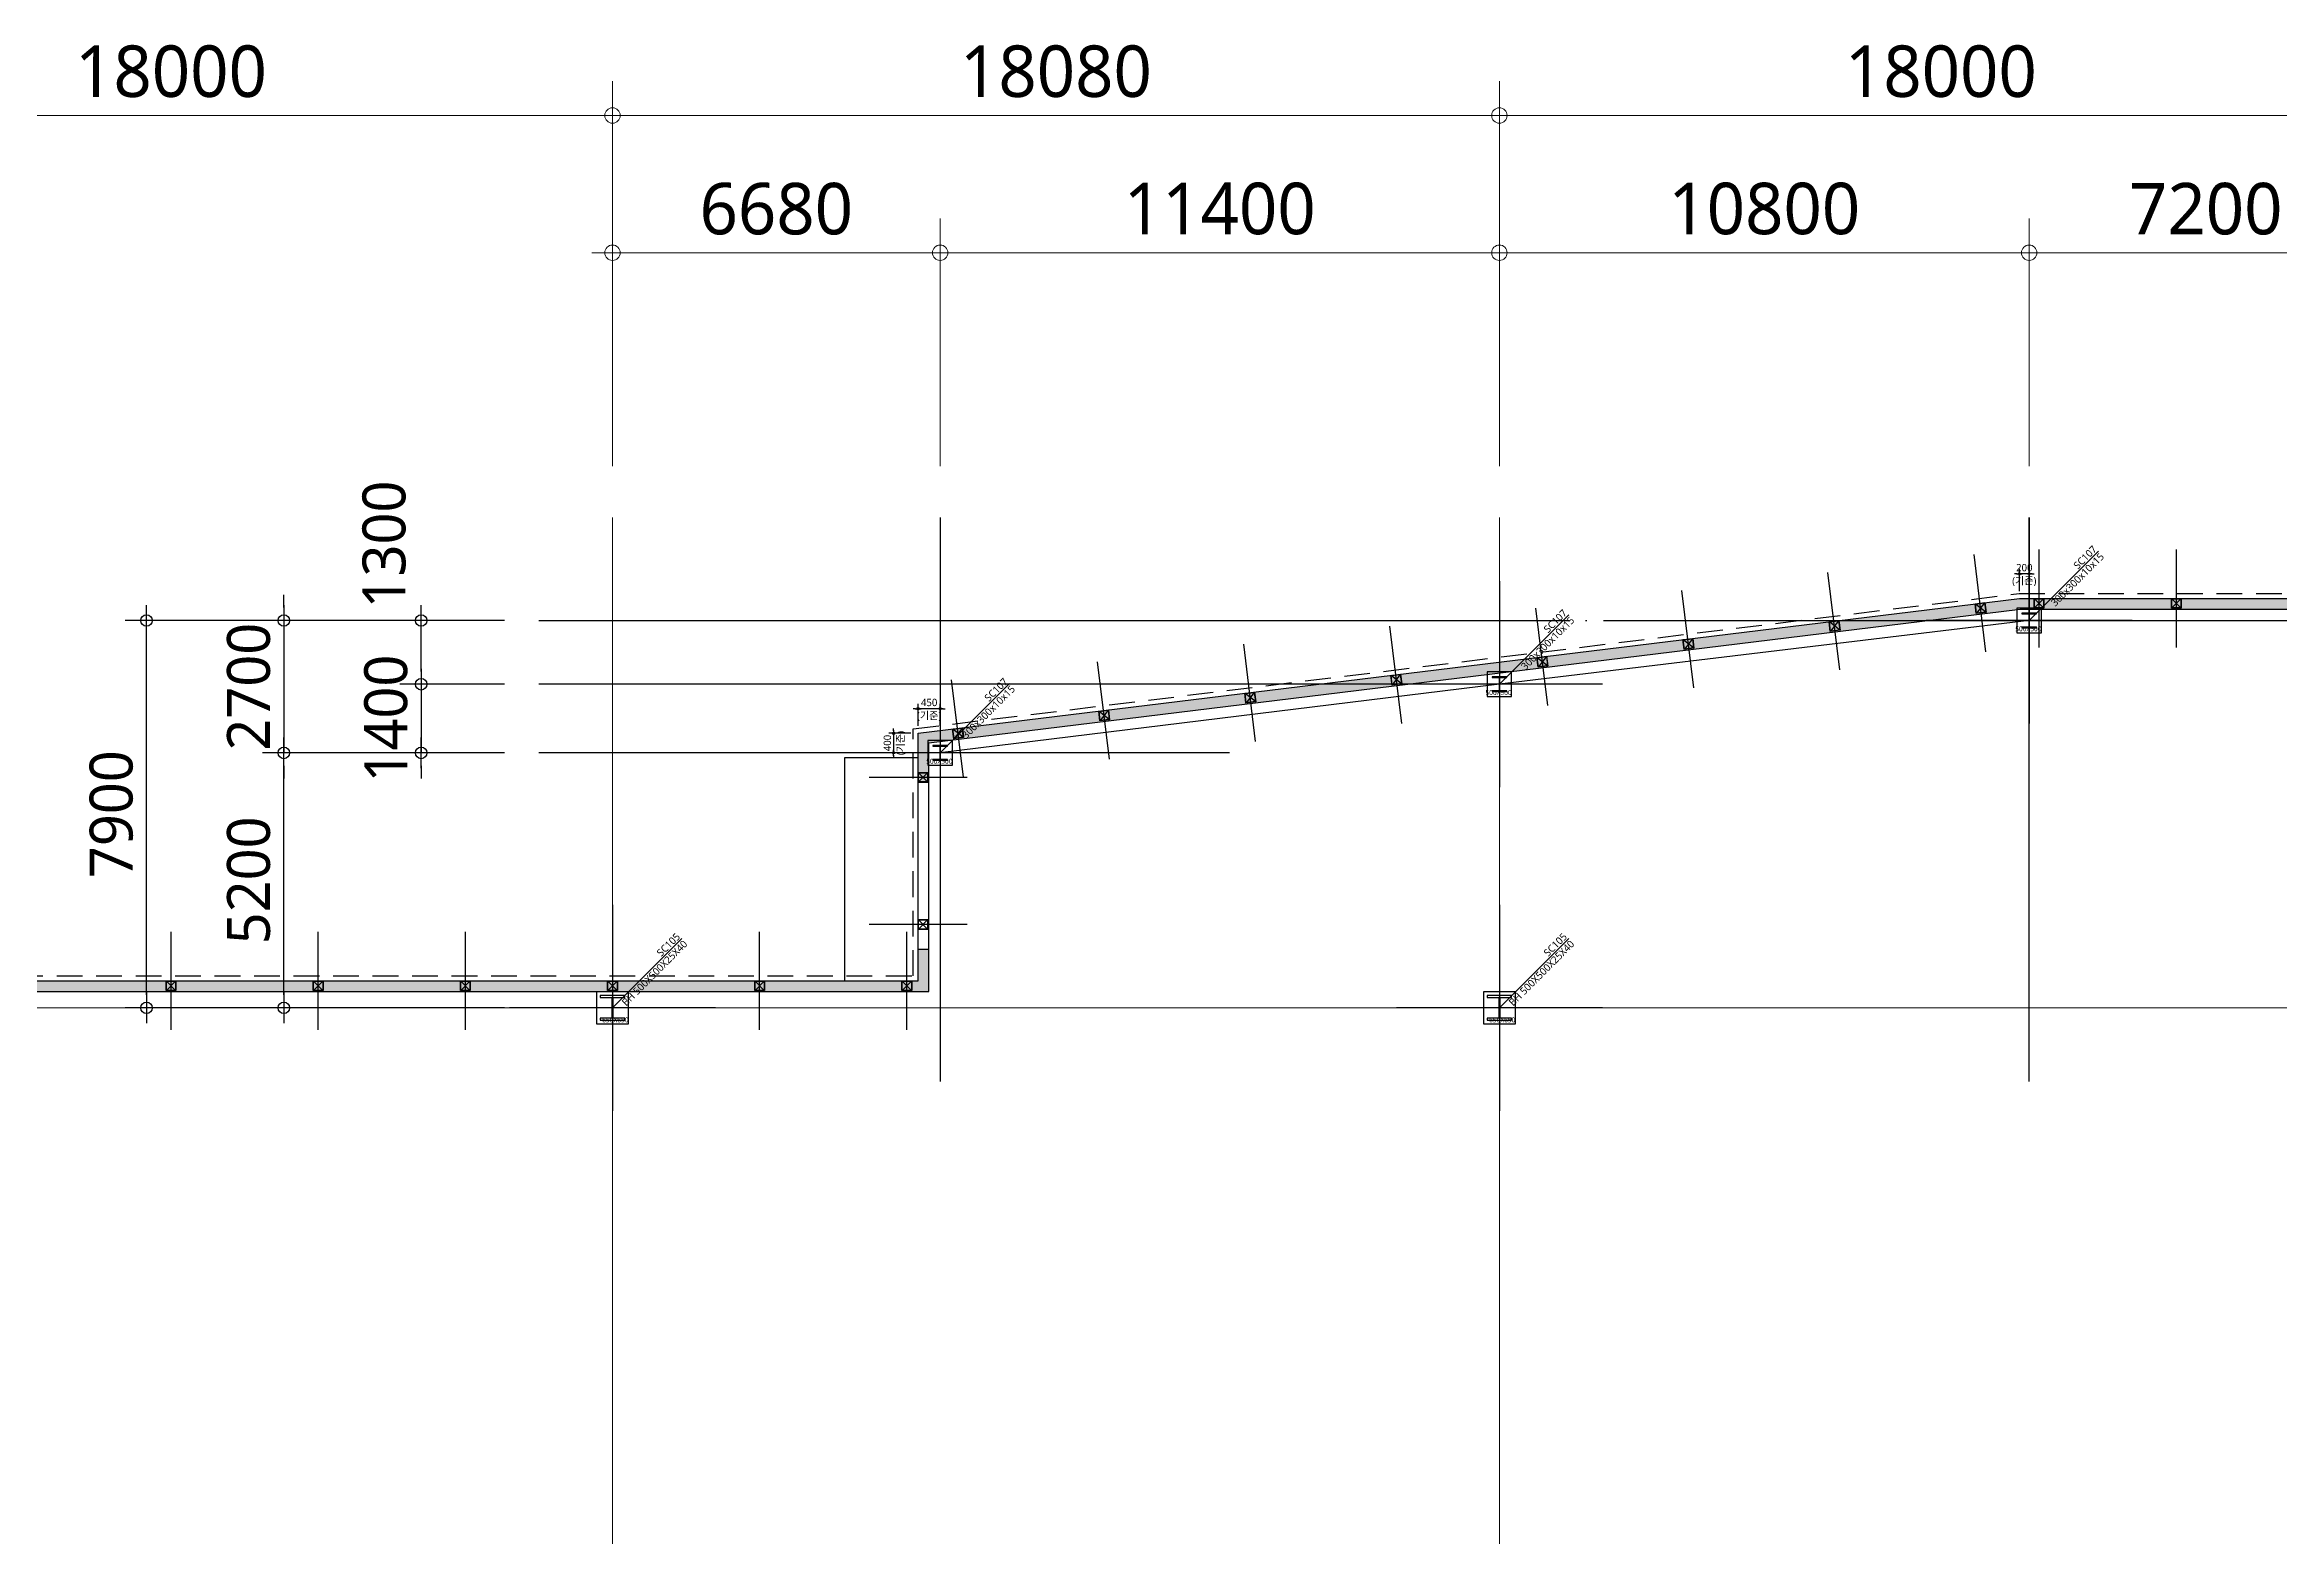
# Model space of a CAD drawing. Header units: millimetres. Extents: x -17369 to 294000, y -718917 to 220315.
# Drawn here: x 159775 to 205329, y 159964 to 190386 of the extents above; entities that cross this region are included whole.
import ezdxf
from ezdxf.enums import TextEntityAlignment as Align

# ---------------------------------------------------------------- set-up
doc = ezdxf.new("R2010")
doc.units = ezdxf.units.MM
doc.header["$LTSCALE"] = 350
doc.header["$PDMODE"] = 3
doc.header["$PDSIZE"] = 300
for name, pattern in [('CEN', [62, 60, -1, 0, -1]), ('X-200-S-COL$0$CEN', [62, 60, -1, 0, -1]), ('X-200-S-COL$0$HID', [2.3, 1.5, -0.8])]:
    doc.linetypes.add(name, pattern=pattern)
doc.layers.get('Defpoints').update_dxf_attribs({"color": 181})
for name, color, linetype in [('0_RC-SLAB', 7, 'Continuous'), ('CEN', 1, 'CEN'), ('Dims', 1, 'Continuous'), ('PD', 6, 'Continuous'), ('PERI-OUT', 9, 'Continuous'), ('Sol', 253, 'Continuous'), ('X-200-S-COL$0$Cen', 1, 'X-200-S-COL$0$CEN'), ('X-200-S-COL$0$CenA', 13, 'X-200-S-COL$0$CEN'), ('X-200-S-COL$0$CenB', 5, 'X-200-S-COL$0$CEN'), ('X-200-S-COL$0$H-Col', 3, 'Continuous'), ('X-200-S-COL$0$STUD', 4, 'Continuous')]:
    doc.layers.add(name, color=color, linetype=linetype)
doc.layers.add('DIM', color=1, linetype='Continuous', lineweight=5)
for name, color, linetype, plot in [('X-200-S-COL$0$DIM-def', 181, 'Continuous', False), ('X-200-S-COL$0$P-Line', 144, 'Continuous', False), ('X-200-S-COL$0$PERI-OUT', 17, 'Continuous', False), ('X-200-S-COL$0$S-NAME', 144, 'Continuous', False)]:
    doc.layers.add(name, color=color, linetype=linetype, plot=plot)
doc.styles.add('X-200-S-COL$0$맑은고딕', font='malgun.ttf')
doc.styles.add('맑은고딕', font='malgun.ttf')
doc.dimstyles.new('X-200-S-COL$0$DIM-DEF', dxfattribs={"dimscale": 50, "dimtxt": 3, "dimasz": 1, "dimexe": 2, "dimexo": 3, "dimgap": 1, "dimtad": 1, "dimdec": 0, "dimzin": 0, "dimdsep": 46, "dimtxsty": 'X-200-S-COL$0$맑은고딕', "dimblk1": 'X-200-S-COL$0$DIMDOT', "dimblk2": 'X-200-S-COL$0$DIMDOT', "dimsah": 1, "dimcen": 1, "dimdle": 2, "dimclrd": 181, "dimclre": 181, "dimclrt": 181, "dimadec": 0, "dimazin": 0, "dimtfac": 1, "dimtdec": 0, "dimtix": 1, "dimtmove": 2, "dimatfit": 3, "dimldrblk": 'X-200-S-COL$0$DIMDOT', "dimfxl": 1, "dimtolj": 1, "dimtzin": 0, "dimarcsym": 0})

# ---------------------------------------------------------------- blocks, each defined once
blk = doc.blocks.new('X-200-S-COL$0$1F GRID_231010')
at = {"layer": 'X-200-S-COL$0$Cen', "lineweight": 0}
for p, q in [((111900, 23300), (111900, -123050)), ((129980, 23300), (129980, -123050)), ((172950, 13300), (-22950, 13300))]:
    blk.add_line(p, q, dxfattribs=at)
at = {"layer": 'X-200-S-COL$0$CenA'}
for p, q in [((118580, 23300), (118580, 11800)), ((140780, 11800), (140780, 23300)), ((110400, 21200), (172950, 21200)), ((130980, 19900), (110400, 19900)), ((124480, 18500), (110400, 18500))]:
    blk.add_line(p, q, dxfattribs=at)
blk.add_lwpolyline([(140780, 21200), (129980, 19900), (118580, 18500)], dxfattribs=at)
blk = doc.blocks.new('X-200-S-COL$0$H-300x300x10x15')
at = {"color": 0, "linetype": 'ByBlock', "ltscale": 0.5}
blk.add_lwpolyline([(23, -135, -0.414214), (5, -117), (5, 117, -0.414214), (23, 135), (150, 135), (150, 150), (-150, 150), (-150, 135), (-23, 135, -0.414214), (-5, 117), (-5, -117, -0.414214), (-23, -135), (-150, -135), (-150, -150), (150, -150), (150, -135)], format="xyb", close=True, dxfattribs=at)
blk = doc.blocks.new('X-200-S-COL$0$BH-500x500x25x40')
at = {"color": 0, "linetype": 'ByBlock'}
for points in [[(-250, 210), (250, 210), (250, 250), (-250, 250)], [(-12.5, 210), (-12.5, -210), (12.5, -210), (12.5, 210)], [(-250, -250), (250, -250), (250, -210), (-250, -210)]]:
    blk.add_lwpolyline(points, close=True, dxfattribs=at)
blk = doc.blocks.new('X-200-S-COL$0$1F COLUMN_231010')
at = {"layer": 'X-200-S-COL$0$H-Col', "color": 0, "rotation": 180}
blk.add_blockref('X-200-S-COL$0$H-300x300x10x15', (200230, 178643), dxfattribs=at)
at = {"layer": 'X-200-S-COL$0$H-Col', "color": 0}
for name, p in [('X-200-S-COL$0$H-300x300x10x15', (189430, 177343)), ('X-200-S-COL$0$H-300x300x10x15', (178030, 175943)), ('X-200-S-COL$0$BH-500x500x25x40', (171350, 170743)), ('X-200-S-COL$0$BH-500x500x25x40', (189430, 170743))]:
    blk.add_blockref(name, p, dxfattribs=at)
blk = doc.blocks.new('X-200-S-COL$0$S-NAME')
at = {"layer": 'X-200-S-COL$0$S-NAME', "color": 0}
blk.add_line((0, 0), (2000, 0), dxfattribs=at)
at = {"layer": 'X-200-S-COL$0$S-NAME', "color": 0, "style": 'X-200-S-COL$0$맑은고딕'}
for p in [(2000, 105), (2000, -105)]:
    blk.add_attdef('.', text='', height=150, rotation=359.9949, dxfattribs=at).set_placement(p, align=Align.MIDDLE_RIGHT)
blk = doc.blocks.new('X-200-S-COL$0$PERIMITER_231026')
at = {"layer": 'X-200-S-COL$0$PERI-OUT'}
for points in [[(140800, 167343), (140800, 171293), (177580, 171293), (177580, 176343), (200030, 179093), (224980, 179093), (224980, 150943), (222400, 150943), (222400, 54231), (217203, 49143), (207930, 49143), (207930, 39143), (58950, 39143), (58950, 49143), (45650, 49143), (45650, 98043), (39480, 98043), (39480, 139943), (49950, 139943), (49950, 157943), (120950, 157943), (120950, 169343), (135850, 169343), (135850, 167343)], [(141020, 167123), (141020, 171073), (177800, 171073), (177800, 176148), (200043, 178873), (224760, 178873), (224760, 151163), (222230, 151163), (222230, 54303), (217134, 49313), (207710, 49313), (207710, 39363), (59170, 39363), (59170, 49363), (45870, 49363), (45870, 98263), (39650, 98263), (39650, 139723), (50170, 139723), (50170, 157723), (121120, 157723), (121125, 169173), (135680, 169173), (135680, 167123)]]:
    blk.add_lwpolyline(points, dxfattribs=at)
blk = doc.blocks.new('X-200-S-COL$0$DIMDOT')
at = {"color": 0, "linetype": 'ByBlock'}
blk.add_line((-1.2, 0), (1.2, 0), dxfattribs=at)
at = {"color": 3}
blk.add_circle((0, 0), 0.45, dxfattribs=at)
blk = doc.blocks.new('*D158')
at = {"layer": 'Defpoints', "color": 0, "transparency": 16777216}
for p in [(177580, 176343), (177080, 175943), (177580, 175943)]:
    blk.add_point(p, dxfattribs=at)
at = {"layer": 'X-200-S-COL$0$DIM-def', "color": 181, "lineweight": -2, "transparency": 16777216}
for p, q in [((177430, 176343), (176980, 176343)), ((177080, 176393), (177080, 176443)), ((177080, 176343), (177080, 175943)), ((177430, 175943), (176980, 175943)), ((177080, 175893), (177080, 175843))]:
    blk.add_line(p, q, dxfattribs=at)
at = {"layer": 'X-200-S-COL$0$DIM-def', "color": 181, "lineweight": -2, "transparency": 16777216, "xscale": 50, "yscale": 50, "zscale": 50}
for p, rotation in [((177080, 176343), 270), ((177080, 175943), 90)]:
    blk.add_blockref('X-200-S-COL$0$DIMDOT', p, dxfattribs=dict(at, rotation=rotation))
at = {"layer": 'X-200-S-COL$0$DIM-def', "color": 181, "transparency": 16777216, "char_height": 150, "attachment_point": 5, "rotation": 90, "style": 'X-200-S-COL$0$맑은고딕'}
for s, insert in [('\\A1;400', (176953, 176143)), ('(기준)', (177236, 176143))]:
    blk.add_mtext(s, dxfattribs=dict(at, insert=insert))
blk = doc.blocks.new('*D159')
at = {"layer": 'Defpoints', "color": 0, "transparency": 16777216}
for p in [(177580, 176843), (177580, 176343), (178030, 176343)]:
    blk.add_point(p, dxfattribs=at)
at = {"layer": 'X-200-S-COL$0$DIM-def', "color": 181, "lineweight": -2, "transparency": 16777216}
for p, q in [((177530, 176843), (177480, 176843)), ((177580, 176493), (177580, 176943)), ((178030, 176843), (177580, 176843)), ((178030, 176493), (178030, 176943)), ((178080, 176843), (178130, 176843))]:
    blk.add_line(p, q, dxfattribs=at)
at = {"layer": 'X-200-S-COL$0$DIM-def', "color": 181, "lineweight": -2, "transparency": 16777216, "xscale": 50, "yscale": 50, "zscale": 50}
blk.add_blockref('X-200-S-COL$0$DIMDOT', (177580, 176843), dxfattribs=at)
at = {"layer": 'X-200-S-COL$0$DIM-def', "color": 181, "lineweight": -2, "transparency": 16777216, "xscale": 50, "yscale": 50, "zscale": 50, "rotation": 180}
blk.add_blockref('X-200-S-COL$0$DIMDOT', (178030, 176843), dxfattribs=at)
at = {"layer": 'X-200-S-COL$0$DIM-def', "color": 181, "transparency": 16777216, "char_height": 150, "attachment_point": 5, "style": 'X-200-S-COL$0$맑은고딕'}
for s, insert in [('(기준)', (177805, 176686)), ('\\A1;450', (177805, 176970))]:
    blk.add_mtext(s, dxfattribs=dict(at, insert=insert))
blk = doc.blocks.new('*D160')
at = {"layer": 'Defpoints', "color": 0, "transparency": 16777216}
for p in [(200030, 179593), (200030, 179093), (200230, 179093)]:
    blk.add_point(p, dxfattribs=at)
at = {"layer": 'X-200-S-COL$0$DIM-def', "color": 181, "lineweight": -2, "transparency": 16777216}
for p, q in [((199980, 179593), (199930, 179593)), ((200030, 179243), (200030, 179693)), ((200230, 179593), (200030, 179593)), ((200230, 179243), (200230, 179693)), ((200280, 179593), (200330, 179593))]:
    blk.add_line(p, q, dxfattribs=at)
at = {"layer": 'X-200-S-COL$0$DIM-def', "color": 181, "lineweight": -2, "transparency": 16777216, "xscale": 50, "yscale": 50, "zscale": 50}
blk.add_blockref('X-200-S-COL$0$DIMDOT', (200030, 179593), dxfattribs=at)
at = {"layer": 'X-200-S-COL$0$DIM-def', "color": 181, "lineweight": -2, "transparency": 16777216, "xscale": 50, "yscale": 50, "zscale": 50, "rotation": 180}
blk.add_blockref('X-200-S-COL$0$DIMDOT', (200230, 179593), dxfattribs=at)
at = {"layer": 'X-200-S-COL$0$DIM-def', "color": 181, "transparency": 16777216, "char_height": 150, "attachment_point": 5, "style": 'X-200-S-COL$0$맑은고딕'}
for s, insert in [('(기준)', (200130, 179436)), ('\\A1;200', (200130, 179720))]:
    blk.add_mtext(s, dxfattribs=dict(at, insert=insert))
blk = doc.blocks.new('X-200-S-COL$0$Stud')
at = {"color": 250}
for p, q in [((-94, -94), (94, 94)), ((-94, 94), (94, -94))]:
    blk.add_line(p, q, dxfattribs=at)
blk.add_lwpolyline([(100, -100), (-100, -100), (-100, 100), (100, 100)], close=True)
at = {"color": 6}
blk.add_lwpolyline([(94, -94), (-94, -94), (-94, 94), (94, 94)], close=True, dxfattribs=at)
blk = doc.blocks.new('X-200-S-COL$0$1F STUD_231010')
at = {"layer": 'X-200-S-COL$0$CenB'}
for p, q in [((199349, 178002), (199106, 179987)), ((200430, 178093), (200430, 180093)), ((203230, 178093), (203230, 180093)), ((196371, 177637), (196128, 179622)), ((193393, 177272), (193150, 179257)), ((190415, 176907), (190172, 178893)), ((184460, 176178), (184217, 178163)), ((187438, 176543), (187195, 178528)), ((181482, 175813), (181239, 177798)), ((178504, 175448), (178261, 177434)), ((178580, 175443), (176580, 175443)), ((162350, 170293), (162350, 172293)), ((165350, 170293), (165350, 172293)), ((168350, 170293), (168350, 172293)), ((174350, 170293), (174350, 172293)), ((178580, 172443), (176580, 172443)), ((177350, 170293), (177350, 172293))]:
    blk.add_line(p, q, dxfattribs=at)
at = {"layer": 'X-200-S-COL$0$STUD'}
for p in [(200430, 178993), (203230, 178993), (177680, 175443), (177680, 172443), (162350, 171193), (165350, 171193), (168350, 171193), (171350, 171193), (174350, 171193), (177350, 171193)]:
    blk.add_blockref('X-200-S-COL$0$Stud', p, dxfattribs=at)
at = {"layer": 'X-200-S-COL$0$STUD', "rotation": 186.9836231575572}
for p in [(196262, 178530), (199239, 178895), (193284, 178165), (190306, 177801), (187328, 177436), (181373, 176706), (184351, 177071), (178395, 176342)]:
    blk.add_blockref('X-200-S-COL$0$Stud', p, dxfattribs=at)
blk = doc.blocks.new('DIMDOT')
at = {"color": 0, "linetype": 'ByBlock'}
blk.add_line((-1.2, 0), (1.2, 0), dxfattribs=at)
at = {"color": 3}
blk.add_circle((0, 0), 0.45, dxfattribs=at)

msp = doc.modelspace()

# ---------------------------------------------------------------- hatches: boundary and pattern name
at = {"layer": 'Sol'}
h = msp.add_hatch(color=256, dxfattribs=at)
h.dxf.hatch_style = 1
h.paths.add_polyline_path([(118570, 39362.6), (116250, 39362.6), (116250, 39142.6), (118570, 39142.6)])
h.paths.add_polyline_path([(174720, 39362.6), (172550, 39362.6), (172550, 39142.6), (174720, 39142.6)])
h.paths.add_polyline_path([(170450, 39362.6), (170450, 39142.6), (171450, 39142.6), (171450, 39362.6)])
h.paths.add_polyline_path([(163550, 39362.6), (163550, 39142.6), (165450, 39142.6), (165450, 39362.6)])
h.paths.add_polyline_path([(162450, 39142.6), (162450, 39362.6), (129130, 39362.6), (129130, 39142.6)])
h.paths.add_polyline_path([(73450, 39362.6), (73450, 39142.6), (115150, 39142.6), (115150, 39362.6)])
h.paths.add_polyline_path([(56150, 49362.6), (56150, 49142.6), (57350, 49142.6), (57350, 49362.6)])
h.paths.add_polyline_path([(45870, 60442.6), (45650, 60442.6), (45650, 49142.6), (52150, 49142.6), (52150, 49362.6), (45870, 49362.6)])
h.paths.add_polyline_path([(45870, 71042.6), (45650, 71042.6), (45650, 62442.6), (45870, 62442.6)])
h.paths.add_polyline_path([(45870, 79642.6), (45650, 79642.6), (45650, 76042.6), (45870, 76042.6)])
h.paths.add_polyline_path([(44800, 98262.6), (44800, 98042.6), (45650, 98042.6), (45650, 80742.6), (45870, 80742.6), (45870, 98262.6)])
h.paths.add_polyline_path([(45800, 139942.6), (45800, 139722.6), (46500, 139722.6), (46500, 139942.6)])
h.paths.add_polyline_path([(40800, 139722.6), (40800, 139942.6), (39480, 139942.6), (39480, 98042.6), (40800, 98042.6), (40800, 98262.6), (39650, 98262.6), (39650, 139722.6)])
h.paths.add_polyline_path([(50170, 145142.6), (49950, 145142.6), (49950, 139942.6), (47600, 139942.6), (47600, 139722.6), (50170, 139722.6)])
h.paths.add_polyline_path([(50170, 147842.6), (49950, 147842.6), (49950, 146942.6), (50170, 146942.6)])
h.paths.add_polyline_path([(50170, 155042.6), (49950, 155042.6), (49950, 148742.6), (50170, 148742.6)])
h.paths.add_polyline_path([(67250, 157722.6), (67250, 157942.6), (49950, 157942.6), (49950, 156842.6), (50170, 156842.6), (50170, 157722.6)])
h.paths.add_polyline_path([(109850, 157722.6), (109850, 157942.6), (68350, 157942.6), (68350, 157722.6)])
h.paths.add_polyline_path([(135680, 167122.6), (136250, 167122.6), (136250, 167342.6), (135850, 167342.6), (135850, 169342.6), (120950, 169342.6), (120950, 166167.6), (121120, 166167.6), (121120, 169172.6), (135680, 169172.6)])
h.paths.add_polyline_path([(137850, 167342.6), (137350, 167342.6), (137350, 167122.6), (137850, 167122.6)])
h.paths.add_polyline_path([(177800, 171942.6), (177580, 171942.6), (177580, 171292.6), (140800, 171292.6), (140800, 167342.6), (140350, 167342.6), (140350, 167122.6), (141020, 167122.6), (141020, 171072.6), (177800, 171072.6)])
h.paths.add_polyline_path([(224760, 177842.6), (224980, 177842.6), (224980, 179092.6), (200030, 179092.6), (177580, 176342.6), (177580, 175342.6), (177800, 175342.6), (177800, 176147.9), (200043.4, 178872.6), (224760, 178872.6)])
h.paths.add_polyline_path([(207930, 45742.6), (207710, 45742.6), (207710, 39362.6), (185280, 39362.6), (185280, 39142.6), (207930, 39142.6)])
h.paths.add_polyline_path([(208030, 49142.6), (208030, 49312.6), (207710, 49312.6), (207710, 46842.6), (207930, 46842.6), (207930, 49142.6)])
h.paths.add_polyline_path([(222400, 64617.6), (222230, 64617.6), (222230, 54302.5), (217133.9, 49312.6), (209130, 49312.6), (209130, 49142.6), (217203.3, 49142.6), (222400, 54231)])
h.paths.add_polyline_path([(222400, 89467.6), (222230, 89467.6), (222230, 66617.6), (222400, 66617.6)])
h.paths.add_polyline_path([(222400, 97617.6), (222230, 97617.6), (222230, 91467.6), (222400, 91467.6)])
h.paths.add_polyline_path([(222400, 107467.6), (222230, 107467.6), (222230, 100417.6), (222400, 100417.6)])
h.paths.add_polyline_path([(222400, 144167.6), (222230, 144167.6), (222230, 109467.6), (222400, 109467.6)])
h.paths.add_polyline_path([(222230, 145267.6), (222400, 145267.6), (222400, 150942.6), (224980, 150942.6), (224980, 172842.6), (224760, 172842.6), (224760, 151162.6), (222230, 151162.6)])
h.paths.add_polyline_path([(67350, 39362.6), (67350, 39142.6), (69450, 39142.6), (69450, 39362.6)])
h.paths.add_polyline_path([(66250, 39142.6), (66250, 39362.6), (59170, 39362.6), (59170, 49362.6), (58450, 49362.6), (58450, 49142.6), (58950, 49142.6), (58950, 39142.6)])
h.paths.add_polyline_path([(120950, 160967.6), (121120, 160967.6), (121120, 164167.6), (120950, 164167.6)])
h.paths.add_polyline_path([(121120, 159867.6), (120950, 159867.6), (120950, 157942.6), (110950, 157942.6), (110950, 157722.6), (121120, 157722.6)])

# ---------------------------------------------------------------- linework, layer by layer
at = {"layer": '0_RC-SLAB'}
for p, q in [((177800, 176147.9), (200043.4, 178872.6)), ((200043.4, 178872.6), (224760, 178872.6)), ((177800, 171072.6), (177800, 176147.9)), ((141020, 171072.6), (177800, 171072.6))]:
    msp.add_line(p, q, dxfattribs=at)
at = {"layer": 'CEN'}
for p, q in [((200230, 180742.6), (200230, 176542.6)), ((189430, 179442.6), (189430, 175242.6)), ((202330, 178642.6), (198130, 178642.6)), ((178030, 178042.6), (178030, 173842.6)), ((191530, 177342.6), (187330, 177342.6)), ((180130, 175942.6), (175930, 175942.6)), ((171350, 172842.6), (171350, 168642.6)), ((189430, 172842.6), (189430, 168642.6)), ((173450, 170742.6), (169250, 170742.6)), ((191530, 170742.6), (187330, 170742.6))]:
    msp.add_line(p, q, dxfattribs=at)
at = {"layer": 'DIM', "color": 1, "transparency": 16777216}
for p, q in [((171350, 181792.6), (171350, 189642.6)), ((171350, 181792.6), (171350, 189642.6)), ((189430, 181792.6), (189430, 189642.6)), ((189430, 181792.6), (189430, 189642.6)), ((153700, 188942.6), (171000, 188942.6)), ((189080, 188942.6), (171700, 188942.6)), ((189780, 188942.6), (207080, 188942.6)), ((171350, 181792.6), (171350, 186842.6)), ((178030, 181792.6), (178030, 186842.6)), ((178030, 181792.6), (178030, 186842.6)), ((189430, 181792.6), (189430, 186842.6)), ((189430, 181792.6), (189430, 186842.6)), ((200230, 181792.6), (200230, 186842.6)), ((200230, 181792.6), (200230, 186842.6)), ((171700, 186142.6), (177680, 186142.6)), ((189080, 186142.6), (178380, 186142.6)), ((189780, 186142.6), (199880, 186142.6)), ((207080, 186142.6), (200580, 186142.6))]:
    msp.add_line(p, q, dxfattribs=at)
at = {"layer": 'Dims', "color": 1, "transparency": 16777216}
for p, q in [((164650, 178905.1), (164650, 179167.6)), ((169150, 178642.6), (161412.5, 178642.6)), ((169150, 178642.6), (164212.5, 178642.6)), ((164650, 178642.6), (164650, 175942.6)), ((169150, 178642.6), (167012.5, 178642.6)), ((161850, 171005.1), (161850, 178380.1)), ((167450, 177605.1), (167450, 178380.1)), ((167450, 177605.1), (167450, 177867.6)), ((169150, 177342.6), (167012.5, 177342.6)), ((169150, 177342.6), (167012.5, 177342.6)), ((167450, 177342.6), (167450, 175942.6)), ((169150, 175942.6), (164212.5, 175942.6)), ((169150, 175942.6), (164212.5, 175942.6)), ((169150, 175942.6), (167012.5, 175942.6)), ((164650, 175680.1), (164650, 175417.6)), ((164650, 171005.1), (164650, 175680.1)), ((167450, 175680.1), (167450, 175417.6)), ((169150, 170742.6), (161412.5, 170742.6)), ((169150, 170742.6), (164212.5, 170742.6))]:
    msp.add_line(p, q, dxfattribs=at)
at = {"layer": 'PD'}
for points in [[(199980, 178392.6), (200480, 178392.6), (200480, 178892.6), (199980, 178892.6)], [(189180, 177092.6), (189680, 177092.6), (189680, 177592.6), (189180, 177592.6)], [(177780, 175692.6), (178280, 175692.6), (178280, 176192.6), (177780, 176192.6)], [(171025, 170417.6), (171675, 170417.6), (171675, 171067.6), (171025, 171067.6)], [(189105, 170417.6), (189755, 170417.6), (189755, 171067.6), (189105, 171067.6)]]:
    msp.add_lwpolyline(points, close=True, dxfattribs=at)
at = {"layer": 'PERI-OUT'}
for p, q in [((177580, 176342.6), (200030, 179092.6)), ((200030, 179092.6), (224980, 179092.6)), ((177800, 176147.9), (200043.4, 178872.6)), ((200043.4, 178872.6), (224760, 178872.6)), ((177580, 171292.6), (177580, 176342.6)), ((177580, 175842.6), (176080, 175842.6)), ((176080, 175842.6), (176080, 171292.6)), ((177800, 171072.6), (177800, 176147.9)), ((177580, 175342.6), (177800, 175342.6)), ((177580, 171942.6), (177800, 171942.6)), ((140800, 171292.6), (177580, 171292.6)), ((141020, 171072.6), (177800, 171072.6))]:
    msp.add_line(p, q, dxfattribs=at)
at = {"layer": 'X-200-S-COL$0$CenA'}
msp.add_lwpolyline([(200230, 178642.6), (189430, 177342.6), (178030, 175942.6)], dxfattribs=at)
at = {"layer": 'X-200-S-COL$0$P-Line', "color": 253, "linetype": 'X-200-S-COL$0$HID'}
msp.add_lwpolyline([(222500, 54189), (217244.1, 49042.6), (208030, 49042.6), (208030, 39022.6), (58850, 39022.6), (58850, 49042.6), (45550, 49042.6), (45550, 97942.6), (39380, 97942.6), (39380, 140042.6), (49850, 140042.6), (49850, 158042.6), (120850, 158042.6), (120850, 169442.6), (135950, 169442.6), (135950, 167442.6), (140700, 167442.6), (140700, 171392.6), (177480, 171392.6), (177480, 176431.1), (200023.9, 179192.6), (225080, 179192.6), (225080, 150842.6), (222500, 150842.6)], close=True, dxfattribs=at)

# ---------------------------------------------------------------- block references
at = {"layer": 'DIM', "color": 1, "transparency": 16777216, "xscale": 350, "yscale": 350, "zscale": 350, "rotation": 180}
for p in [(171350, 188942.6), (189430, 188942.6), (171350, 186142.6), (178030, 186142.6), (189430, 186142.6), (200230, 186142.6)]:
    msp.add_blockref('DIMDOT', p, dxfattribs=at)
at = {"layer": 'DIM', "color": 1, "transparency": 16777216, "xscale": 350, "yscale": 350, "zscale": 350}
for p in [(171350, 188942.6), (189430, 188942.6), (178030, 186142.6), (189430, 186142.6), (200230, 186142.6)]:
    msp.add_blockref('DIMDOT', p, dxfattribs=at)
at = {"layer": 'Dims', "color": 1, "transparency": 16777216, "xscale": 262.5, "yscale": 262.5, "zscale": 262.5}
for p, rotation in [((161850, 178642.6), 90), ((164650, 178642.6), 270), ((167450, 178642.6), 90), ((167450, 177342.6), 270), ((167450, 177342.6), 270), ((164650, 175942.6), 90), ((164650, 175942.6), 90), ((167450, 175942.6), 90), ((161850, 170742.6), 270), ((164650, 170742.6), 270)]:
    msp.add_blockref('DIMDOT', p, dxfattribs=dict(at, rotation=rotation))
at = {"layer": 'X-200-S-COL$0$Cen', "lineweight": 0}
msp.add_blockref('X-200-S-COL$0$1F GRID_231010', (59450, 157442.6), dxfattribs=at)
at = {"layer": 'X-200-S-COL$0$H-Col'}
msp.add_blockref('X-200-S-COL$0$1F COLUMN_231010', (0, 0), dxfattribs=at)
at = {"layer": 'X-200-S-COL$0$PERI-OUT'}
msp.add_blockref('X-200-S-COL$0$PERIMITER_231026', (0, 0), dxfattribs=at)
at = {"layer": 'X-200-S-COL$0$S-NAME'}
ref = msp.add_blockref('X-200-S-COL$0$S-NAME', (200230, 178642.6), dxfattribs=dict(at, rotation=45.00000000000001))
ref.add_attrib('.', '300x300x10x15', dxfattribs={"color": 0, "height": 150, "rotation": 44.99494, "style": 'X-200-S-COL$0$맑은고딕'}).set_placement((201718.2, 179982.6), align=Align.MIDDLE_RIGHT)
ref.add_attrib('.', 'SC107', dxfattribs={"color": 0, "height": 150, "rotation": 44.99494, "style": 'X-200-S-COL$0$맑은고딕'}).set_placement((201569.9, 180131), align=Align.MIDDLE_RIGHT)
ref = msp.add_blockref('X-200-S-COL$0$S-NAME', (189430, 177342.6), dxfattribs=dict(at, rotation=45.00000000000001))
ref.add_attrib('.', '300x300x10x15', dxfattribs={"color": 0, "height": 150, "rotation": 44.99494, "style": 'X-200-S-COL$0$맑은고딕'}).set_placement((190918.2, 178682.6), align=Align.MIDDLE_RIGHT)
ref.add_attrib('.', 'SC107', dxfattribs={"color": 0, "height": 150, "rotation": 44.99494, "style": 'X-200-S-COL$0$맑은고딕'}).set_placement((190769.9, 178831), align=Align.MIDDLE_RIGHT)
ref = msp.add_blockref('X-200-S-COL$0$S-NAME', (178030, 175942.6), dxfattribs=dict(at, rotation=45.00000000000001))
ref.add_attrib('.', '300x300x10x15', dxfattribs={"color": 0, "height": 150, "rotation": 44.99494, "style": 'X-200-S-COL$0$맑은고딕'}).set_placement((179518.2, 177282.6), align=Align.MIDDLE_RIGHT)
ref.add_attrib('.', 'SC107', dxfattribs={"color": 0, "height": 150, "rotation": 44.99494, "style": 'X-200-S-COL$0$맑은고딕'}).set_placement((179369.9, 177431), align=Align.MIDDLE_RIGHT)
ref = msp.add_blockref('X-200-S-COL$0$S-NAME', (171350, 170742.6), dxfattribs=dict(at, rotation=45.00000000000001))
ref.add_attrib('.', 'BH 500X500X25X40', dxfattribs={"color": 0, "height": 150, "rotation": 44.99494, "style": 'X-200-S-COL$0$맑은고딕'}).set_placement((172838.2, 172082.6), align=Align.MIDDLE_RIGHT)
ref.add_attrib('.', 'SC105', dxfattribs={"color": 0, "height": 150, "rotation": 44.99494, "style": 'X-200-S-COL$0$맑은고딕'}).set_placement((172689.9, 172231), align=Align.MIDDLE_RIGHT)
ref = msp.add_blockref('X-200-S-COL$0$S-NAME', (189430, 170742.6), dxfattribs=dict(at, rotation=45.00000000000001))
ref.add_attrib('.', 'BH 500X500X25X40', dxfattribs={"color": 0, "height": 150, "rotation": 44.99494, "style": 'X-200-S-COL$0$맑은고딕'}).set_placement((190918.2, 172082.6), align=Align.MIDDLE_RIGHT)
ref.add_attrib('.', 'SC105', dxfattribs={"color": 0, "height": 150, "rotation": 44.99494, "style": 'X-200-S-COL$0$맑은고딕'}).set_placement((190769.9, 172231), align=Align.MIDDLE_RIGHT)
at = {"layer": 'X-200-S-COL$0$STUD'}
msp.add_blockref('X-200-S-COL$0$1F STUD_231010', (0, 0), dxfattribs=at)

# ---------------------------------------------------------------- texts
at = {"layer": 'Defpoints', "style": '맑은고딕'}
for s, p in [('500X500', (200480, 178392.6)), ('500X500', (189680, 177092.6)), ('500X500', (178280, 175692.6)), ('650X650', (171675, 170417.6)), ('650X650', (189755, 170417.6))]:
    msp.add_text(s, height=100, dxfattribs=at).set_placement(p, align=Align.BOTTOM_RIGHT)
at = {"layer": 'DIM', "color": 3, "transparency": 16777216, "char_height": 1050, "attachment_point": 5, "style": '맑은고딕'}
for s, insert in [('\\A1;18000', (162350, 189837.9)), ('\\A1;18080', (180390, 189837.9)), ('\\A1;18000', (198430, 189837.9)), ('\\A1;6680', (174690, 187035.1)), ('\\A1;11400', (183730, 187037.9)), ('\\A1;10800', (194830, 187037.9)), ('\\A1;7200', (203830, 187035.1))]:
    msp.add_mtext(s, dxfattribs=dict(at, insert=insert))
at = {"layer": 'Dims', "color": 3, "transparency": 16777216, "char_height": 875, "attachment_point": 5, "rotation": 90, "style": '맑은고딕'}
for s, insert in [('\\A1;1300', (166696.7, 180192.6)), ('\\A1;2700', (163935.4, 177292.6)), ('\\A1;1400', (166733.1, 176642.6)), ('\\A1;7900', (161135.4, 174692.6)), ('\\A1;5200', (163935.4, 173342.6))]:
    msp.add_mtext(s, dxfattribs=dict(at, insert=insert))

# ---------------------------------------------------------------- dimensions: what is measured, and where the dimension line sits
at = {"layer": 'X-200-S-COL$0$DIM-def', "color": 181}
for base, p1, p2, picture, middle in [((200030, 179592.6), (200230, 179092.6), (200030, 179092.6), '*D160', (200130, 179592.6)), ((177580, 176842.6), (178030, 176342.6), (177580, 176342.6), '*D159', (177805, 176842.6))]:
    dim = msp.add_linear_dim(base=base, p1=p1, p2=p2, text='<>\\X(기준)', dimstyle='X-200-S-COL$0$DIM-DEF', dxfattribs=at)
    dim.commit()
    dim.dimension.update_dxf_attribs({"geometry": picture, "text_midpoint": middle})
dim = msp.add_linear_dim(base=(177080, 175942.6), p1=(177580, 176342.6), p2=(177580, 175942.6), angle=90, text='<>\\X(기준)', dimstyle='X-200-S-COL$0$DIM-DEF', dxfattribs=at)
dim.commit()
dim.dimension.update_dxf_attribs({"geometry": '*D158', "text_midpoint": (177080, 176142.6)})

doc.saveas('drawing.dxf')
